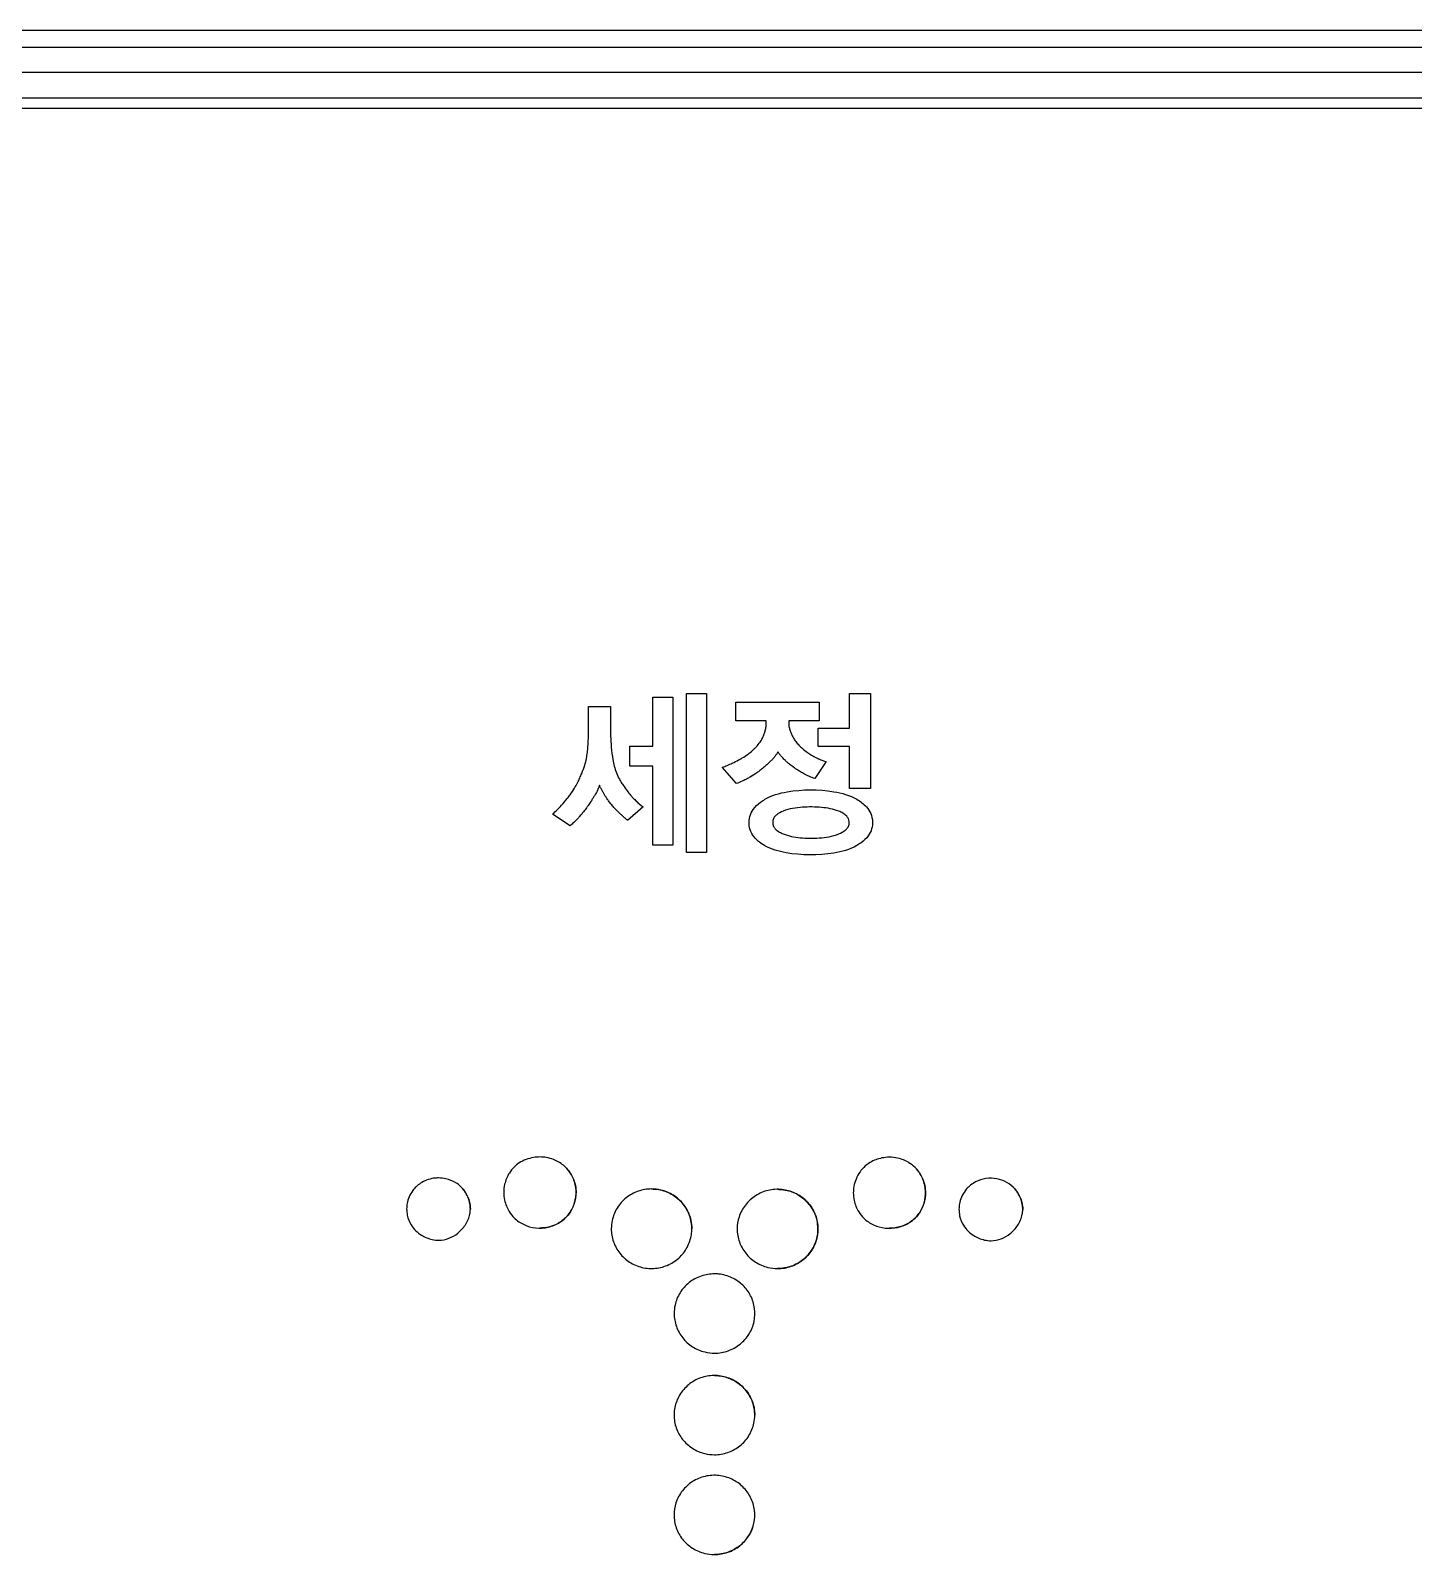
# Model space of a CAD drawing. Header units: millimetres. Extents: x 5 to 3846, y -2727 to 2747.
# Drawn here: x 1387.34 to 1414.75, y 1702.51 to 1732.73 of the extents above; entities that cross this region are included whole.
import ezdxf

# ---------------------------------------------------------------- set-up
doc = ezdxf.new("R2010")
doc.units = ezdxf.units.MM

msp = doc.modelspace()

# ---------------------------------------------------------------- linework, layer by layer
at = {"linetype": 'Continuous'}
for p, q in [((1581.015, 1732.726), (1367.765, 1732.726)), ((1367.765, 1732.394), (1581.015, 1732.394)), ((1581.015, 1731.895), (1367.765, 1731.895)), ((1581.015, 1731.386), (1367.765, 1731.386)), ((1367.765, 1731.186), (1581.015, 1731.186)), ((1400.335, 1719.579), (1400.735, 1719.579)), ((1400.335, 1716.429), (1400.335, 1719.579)), ((1400.735, 1719.579), (1400.735, 1719.579)), ((1400.735, 1719.579), (1400.735, 1716.429)), ((1400.735, 1719.579), (1400.735, 1716.429)), ((1403.571, 1719.579), (1403.986, 1719.579)), ((1403.571, 1718.892), (1403.571, 1719.579)), ((1403.986, 1719.579), (1403.986, 1717.697)), ((1403.986, 1719.579), (1403.986, 1717.697)), ((1403.986, 1719.579), (1403.986, 1719.579)), ((1398.394, 1719.325), (1398.834, 1719.325)), ((1398.394, 1718.792), (1398.394, 1719.325)), ((1398.834, 1719.325), (1398.834, 1718.792)), ((1398.834, 1719.325), (1398.834, 1719.325)), ((1398.834, 1719.325), (1398.834, 1718.792)), ((1399.669, 1719.508), (1400.069, 1719.508)), ((1399.669, 1718.534), (1399.669, 1719.508)), ((1400.069, 1719.508), (1400.069, 1716.572)), ((1400.069, 1719.508), (1400.069, 1719.508)), ((1400.069, 1719.508), (1400.069, 1716.572)), ((1401.315, 1719.411), (1402.969, 1719.411)), ((1401.315, 1719.042), (1401.315, 1719.411)), ((1402.969, 1719.411), (1402.969, 1719.042)), ((1402.969, 1719.411), (1402.969, 1719.042)), ((1402.969, 1719.411), (1402.969, 1719.411)), ((1401.92, 1719.042), (1401.315, 1719.042)), ((1401.92, 1718.981), (1401.92, 1719.042)), ((1402.364, 1719.042), (1402.364, 1718.981)), ((1402.364, 1719.042), (1402.364, 1718.981)), ((1402.969, 1719.042), (1402.364, 1719.042)), ((1402.364, 1719.042), (1402.364, 1719.042)), ((1402.364, 1718.981), (1402.364, 1718.981)), ((1402.969, 1719.042), (1402.969, 1719.042)), ((1398.834, 1718.792), (1398.834, 1718.792)), ((1402.418, 1718.776), (1402.418, 1718.776)), ((1402.945, 1718.892), (1403.571, 1718.892)), ((1402.945, 1718.53), (1402.945, 1718.892)), ((1399.217, 1718.534), (1399.669, 1718.534)), ((1399.217, 1718.14), (1399.217, 1718.534)), ((1402.579, 1718.545), (1402.579, 1718.545)), ((1403.571, 1718.53), (1402.945, 1718.53)), ((1403.571, 1717.697), (1403.571, 1718.53)), ((1398.879, 1718.272), (1398.879, 1718.272)), ((1399.669, 1718.14), (1399.217, 1718.14)), ((1399.669, 1716.572), (1399.669, 1718.14)), ((1401.326, 1717.796), (1401.043, 1718.119)), ((1401.841, 1718.093), (1401.841, 1718.093)), ((1402.026, 1718.262), (1402.026, 1718.262)), ((1402.861, 1718.333), (1402.861, 1718.333)), ((1403.109, 1718.23), (1402.879, 1717.893)), ((1403.109, 1718.23), (1402.879, 1717.893)), ((1403.109, 1718.23), (1403.109, 1718.23)), ((1399.056, 1717.8), (1399.056, 1717.8)), ((1401.326, 1717.796), (1401.326, 1717.796)), ((1401.582, 1717.914), (1401.582, 1717.914)), ((1402.879, 1717.893), (1402.879, 1717.893)), ((1398.532, 1717.582), (1398.532, 1717.582)), ((1399.275, 1717.513), (1399.275, 1717.513)), ((1403.986, 1717.697), (1403.571, 1717.697)), ((1403.712, 1717.485), (1403.712, 1717.485)), ((1403.986, 1717.697), (1403.986, 1717.697)), ((1398.029, 1716.955), (1397.682, 1717.192)), ((1398.219, 1717.143), (1398.219, 1717.143)), ((1398.39, 1717.363), (1398.39, 1717.363)), ((1399.479, 1717.331), (1399.171, 1717.066)), ((1399.479, 1717.331), (1399.171, 1717.066)), ((1399.479, 1717.331), (1399.479, 1717.331)), ((1402.252, 1717.249), (1402.252, 1717.249)), ((1398.029, 1716.955), (1398.029, 1716.955)), ((1399.171, 1717.066), (1399.171, 1717.066)), ((1400.069, 1716.572), (1399.669, 1716.572)), ((1400.069, 1716.572), (1400.069, 1716.572)), ((1402.252, 1716.8), (1402.252, 1716.8)), ((1403.712, 1716.565), (1403.712, 1716.565)), ((1400.735, 1716.429), (1400.335, 1716.429)), ((1400.735, 1716.429), (1400.735, 1716.429)), ((1397.432, 1710.392), (1397.432, 1710.392)), ((1397.94, 1710.192), (1397.94, 1710.192)), ((1404.361, 1710.387), (1404.361, 1710.387)), ((1404.867, 1710.186), (1404.867, 1710.186)), ((1395.423, 1709.976), (1395.423, 1709.976)), ((1406.37, 1709.972), (1406.37, 1709.972)), ((1395.866, 1709.802), (1395.866, 1709.802)), ((1399.646, 1709.758), (1399.646, 1709.758)), ((1402.144, 1709.752), (1402.144, 1709.752)), ((1406.812, 1709.795), (1406.812, 1709.795)), ((1396.054, 1709.36), (1396.054, 1709.36)), ((1407.002, 1709.351), (1407.002, 1709.351)), ((1397.43, 1708.983), (1397.43, 1708.983)), ((1397.938, 1709.184), (1397.938, 1709.184)), ((1404.359, 1708.978), (1404.359, 1708.978)), ((1404.867, 1709.18), (1404.867, 1709.18)), ((1395.425, 1708.742), (1395.425, 1708.742)), ((1400.443, 1708.97), (1400.443, 1708.97)), ((1406.373, 1708.732), (1406.373, 1708.732)), ((1399.645, 1708.182), (1399.645, 1708.182)), ((1400.893, 1708.075), (1400.893, 1708.075)), ((1402.142, 1708.18), (1402.142, 1708.18)), ((1400.893, 1706.503), (1400.893, 1706.503)), ((1400.891, 1706.06), (1400.891, 1706.06)), ((1401.69, 1705.274), (1401.69, 1705.274)), ((1400.892, 1704.489), (1400.892, 1704.489)), ((1400.89, 1704.081), (1400.89, 1704.081)), ((1400.892, 1702.511), (1400.892, 1702.511))]:
    msp.add_line(p, q, dxfattribs=at)
for points, knots in [([(1401.872, 1718.763), (1401.88, 1718.786), (1401.888, 1718.809), (1401.901, 1718.856), (1401.908, 1718.88), (1401.917, 1718.93), (1401.92, 1718.956), (1401.92, 1718.981)], [0, 0, 0, 0, 0.32154, 0.32154, 0.657831, 0.657831, 1, 1, 1, 1]), ([(1402.364, 1718.981), (1402.364, 1718.958), (1402.367, 1718.935), (1402.377, 1718.889), (1402.384, 1718.866), (1402.4, 1718.82), (1402.408, 1718.798), (1402.418, 1718.776)], [0, 0, 0, 0, 0.328201, 0.328201, 0.662685, 0.662685, 1, 1, 1, 1]), ([(1402.364, 1718.981), (1402.364, 1718.958), (1402.367, 1718.935), (1402.377, 1718.889), (1402.384, 1718.866), (1402.4, 1718.82), (1402.408, 1718.798), (1402.418, 1718.776)], [0, 0, 0, 0, 0.328201, 0.328201, 0.662685, 0.662685, 1, 1, 1, 1]), ([(1398.365, 1718.353), (1398.371, 1718.393), (1398.376, 1718.433), (1398.383, 1718.513), (1398.386, 1718.553), (1398.392, 1718.659), (1398.394, 1718.726), (1398.394, 1718.792)], [0, 0, 0, 0, 0.273801, 0.273801, 0.547572, 0.547572, 1, 1, 1, 1]), ([(1398.834, 1718.792), (1398.834, 1718.746), (1398.835, 1718.7), (1398.84, 1718.608), (1398.843, 1718.562), (1398.855, 1718.434), (1398.866, 1718.353), (1398.879, 1718.272)], [0, 0, 0, 0, 0.264673, 0.264673, 0.529322, 0.529322, 1, 1, 1, 1]), ([(1398.834, 1718.792), (1398.834, 1718.746), (1398.835, 1718.7), (1398.84, 1718.608), (1398.843, 1718.562), (1398.855, 1718.434), (1398.866, 1718.353), (1398.879, 1718.272)], [0, 0, 0, 0, 0.264673, 0.264673, 0.529322, 0.529322, 1, 1, 1, 1]), ([(1401.698, 1718.502), (1401.714, 1718.517), (1401.729, 1718.533), (1401.768, 1718.578), (1401.79, 1718.608), (1401.826, 1718.664), (1401.841, 1718.69), (1401.86, 1718.732), (1401.866, 1718.748), (1401.872, 1718.763)], [0, 0, 0, 0, 0.20739, 0.20739, 0.561083, 0.561083, 0.841869, 0.841869, 1, 1, 1, 1]), ([(1402.418, 1718.776), (1402.427, 1718.753), (1402.439, 1718.73), (1402.463, 1718.687), (1402.477, 1718.666), (1402.509, 1718.621), (1402.529, 1718.597), (1402.559, 1718.564), (1402.569, 1718.554), (1402.579, 1718.545)], [0, 0, 0, 0, 0.264389, 0.264389, 0.528697, 0.528697, 0.85338, 0.85338, 1, 1, 1, 1]), ([(1402.418, 1718.776), (1402.427, 1718.753), (1402.439, 1718.73), (1402.463, 1718.687), (1402.477, 1718.666), (1402.509, 1718.621), (1402.529, 1718.597), (1402.559, 1718.564), (1402.569, 1718.554), (1402.579, 1718.545)], [0, 0, 0, 0, 0.264388, 0.264388, 0.528696, 0.528696, 0.853379, 0.853379, 1, 1, 1, 1]), ([(1398.223, 1717.904), (1398.237, 1717.935), (1398.25, 1717.966), (1398.285, 1718.052), (1398.305, 1718.106), (1398.335, 1718.205), (1398.346, 1718.249), (1398.359, 1718.314), (1398.362, 1718.334), (1398.365, 1718.353)], [0, 0, 0, 0, 0.217171, 0.217171, 0.582045, 0.582045, 0.873309, 0.873309, 1, 1, 1, 1]), ([(1401.37, 1718.264), (1401.395, 1718.276), (1401.419, 1718.29), (1401.482, 1718.327), (1401.521, 1718.352), (1401.588, 1718.402), (1401.617, 1718.425), (1401.663, 1718.466), (1401.681, 1718.484), (1401.698, 1718.502)], [0, 0, 0, 0, 0.202214, 0.202214, 0.543187, 0.543187, 0.81488, 0.81488, 1, 1, 1, 1]), ([(1402.15, 1718.423), (1402.15, 1718.423), (1402.15, 1718.423), (1402.14, 1718.406), (1402.13, 1718.39), (1402.108, 1718.358), (1402.096, 1718.342), (1402.07, 1718.309), (1402.055, 1718.292), (1402.035, 1718.271), (1402.03, 1718.266), (1402.026, 1718.262)], [0, 0, 0, 0, 0.000079, 0.000079, 0.284465, 0.284465, 0.56867, 0.56867, 0.907013, 0.907013, 1, 1, 1, 1]), ([(1402.266, 1718.282), (1402.256, 1718.292), (1402.247, 1718.302), (1402.222, 1718.329), (1402.206, 1718.347), (1402.18, 1718.38), (1402.169, 1718.394), (1402.155, 1718.414), (1402.153, 1718.418), (1402.15, 1718.423)], [0, 0, 0, 0, 0.227925, 0.227925, 0.609223, 0.609223, 0.913966, 0.913966, 1, 1, 1, 1]), ([(1402.579, 1718.545), (1402.597, 1718.527), (1402.616, 1718.51), (1402.667, 1718.466), (1402.7, 1718.439), (1402.761, 1718.394), (1402.789, 1718.375), (1402.832, 1718.349), (1402.847, 1718.341), (1402.861, 1718.333)], [0, 0, 0, 0, 0.213876, 0.213876, 0.573069, 0.573069, 0.859765, 0.859765, 1, 1, 1, 1]), ([(1402.579, 1718.545), (1402.597, 1718.527), (1402.616, 1718.51), (1402.667, 1718.466), (1402.7, 1718.439), (1402.761, 1718.394), (1402.789, 1718.375), (1402.832, 1718.349), (1402.847, 1718.341), (1402.861, 1718.333)], [0, 0, 0, 0, 0.213874, 0.213874, 0.573067, 0.573067, 0.859764, 0.859764, 1, 1, 1, 1]), ([(1398.879, 1718.272), (1398.886, 1718.227), (1398.896, 1718.183), (1398.919, 1718.094), (1398.934, 1718.05), (1398.967, 1717.964), (1398.986, 1717.922), (1399.023, 1717.854), (1399.039, 1717.826), (1399.056, 1717.8)], [0, 0, 0, 0, 0.268655, 0.268655, 0.541586, 0.541586, 0.812603, 0.812603, 1, 1, 1, 1]), ([(1398.879, 1718.272), (1398.886, 1718.227), (1398.896, 1718.183), (1398.919, 1718.094), (1398.934, 1718.05), (1398.967, 1717.964), (1398.986, 1717.922), (1399.023, 1717.854), (1399.039, 1717.826), (1399.056, 1717.8)], [0, 0, 0, 0, 0.268655, 0.268655, 0.541585, 0.541585, 0.812602, 0.812602, 1, 1, 1, 1]), ([(1401.043, 1718.119), (1401.078, 1718.13), (1401.112, 1718.143), (1401.18, 1718.171), (1401.213, 1718.186), (1401.288, 1718.221), (1401.329, 1718.242), (1401.37, 1718.264)], [0, 0, 0, 0, 0.30684, 0.30684, 0.613344, 0.613344, 1, 1, 1, 1]), ([(1401.841, 1718.093), (1401.821, 1718.076), (1401.8, 1718.059), (1401.757, 1718.026), (1401.735, 1718.011), (1401.679, 1717.972), (1401.645, 1717.951), (1401.601, 1717.925), (1401.591, 1717.92), (1401.582, 1717.914)], [0, 0, 0, 0, 0.256531, 0.256531, 0.513057, 0.513057, 0.898335, 0.898335, 1, 1, 1, 1]), ([(1401.841, 1718.093), (1401.821, 1718.076), (1401.8, 1718.059), (1401.757, 1718.026), (1401.735, 1718.011), (1401.685, 1717.976), (1401.657, 1717.958), (1401.613, 1717.932), (1401.597, 1717.923), (1401.582, 1717.914)], [0, 0, 0, 0, 0.256546, 0.256546, 0.513086, 0.513086, 0.830981, 0.830981, 1, 1, 1, 1]), ([(1402.026, 1718.262), (1402.01, 1718.246), (1401.994, 1718.23), (1401.962, 1718.199), (1401.945, 1718.183), (1401.908, 1718.15), (1401.888, 1718.132), (1401.858, 1718.108), (1401.85, 1718.1), (1401.841, 1718.093)], [0, 0, 0, 0, 0.270217, 0.270217, 0.54042, 0.54042, 0.86815, 0.86815, 1, 1, 1, 1]), ([(1402.026, 1718.262), (1402.01, 1718.246), (1401.994, 1718.23), (1401.962, 1718.199), (1401.945, 1718.183), (1401.908, 1718.15), (1401.888, 1718.132), (1401.858, 1718.108), (1401.85, 1718.1), (1401.841, 1718.093)], [0, 0, 0, 0, 0.270218, 0.270218, 0.540421, 0.540421, 0.868151, 0.868151, 1, 1, 1, 1]), ([(1402.45, 1718.126), (1402.437, 1718.135), (1402.424, 1718.145), (1402.388, 1718.171), (1402.367, 1718.188), (1402.329, 1718.22), (1402.313, 1718.235), (1402.287, 1718.26), (1402.276, 1718.271), (1402.266, 1718.282)], [0, 0, 0, 0, 0.203368, 0.203368, 0.543979, 0.543979, 0.815976, 0.815976, 1, 1, 1, 1]), ([(1402.693, 1717.975), (1402.693, 1717.975), (1402.693, 1717.975), (1402.668, 1717.988), (1402.642, 1718.002), (1402.592, 1718.032), (1402.567, 1718.047), (1402.515, 1718.081), (1402.487, 1718.1), (1402.456, 1718.122), (1402.453, 1718.124), (1402.45, 1718.126)], [0, 0, 0, 0, 0.000084, 0.000084, 0.304524, 0.304524, 0.608816, 0.608816, 0.96199, 0.96199, 1, 1, 1, 1]), ([(1402.861, 1718.333), (1402.878, 1718.324), (1402.895, 1718.316), (1402.942, 1718.293), (1402.971, 1718.28), (1403.025, 1718.258), (1403.049, 1718.249), (1403.085, 1718.237), (1403.097, 1718.233), (1403.109, 1718.23)], [0, 0, 0, 0, 0.214793, 0.214793, 0.574337, 0.574337, 0.861597, 0.861597, 1, 1, 1, 1]), ([(1402.861, 1718.333), (1402.878, 1718.324), (1402.895, 1718.316), (1402.942, 1718.293), (1402.971, 1718.28), (1403.025, 1718.258), (1403.049, 1718.249), (1403.085, 1718.237), (1403.097, 1718.233), (1403.109, 1718.23)], [0, 0, 0, 0, 0.214791, 0.214791, 0.574334, 0.574334, 0.861595, 0.861595, 1, 1, 1, 1]), ([(1397.975, 1717.501), (1397.994, 1717.525), (1398.013, 1717.55), (1398.062, 1717.617), (1398.09, 1717.66), (1398.139, 1717.74), (1398.159, 1717.776), (1398.194, 1717.843), (1398.209, 1717.873), (1398.223, 1717.904)], [0, 0, 0, 0, 0.195577, 0.195577, 0.523986, 0.523986, 0.785971, 0.785971, 1, 1, 1, 1]), ([(1398.612, 1717.761), (1398.608, 1717.749), (1398.604, 1717.737), (1398.592, 1717.705), (1398.584, 1717.686), (1398.569, 1717.651), (1398.561, 1717.636), (1398.547, 1717.608), (1398.54, 1717.595), (1398.532, 1717.582)], [0, 0, 0, 0, 0.192784, 0.192784, 0.515704, 0.515704, 0.773557, 0.773557, 1, 1, 1, 1]), ([(1398.704, 1717.585), (1398.694, 1717.601), (1398.685, 1717.617), (1398.668, 1717.649), (1398.659, 1717.665), (1398.641, 1717.701), (1398.631, 1717.721), (1398.619, 1717.747), (1398.615, 1717.754), (1398.612, 1717.761)], [0, 0, 0, 0, 0.27822, 0.27822, 0.556416, 0.556416, 0.890094, 0.890094, 1, 1, 1, 1]), ([(1399.056, 1717.8), (1399.065, 1717.787), (1399.073, 1717.775), (1399.106, 1717.725), (1399.133, 1717.688), (1399.182, 1717.622), (1399.206, 1717.592), (1399.245, 1717.546), (1399.259, 1717.529), (1399.275, 1717.513)], [0, 0, 0, 0, 0.123246, 0.123246, 0.500017, 0.500017, 0.814279, 0.814279, 1, 1, 1, 1]), ([(1401.582, 1717.914), (1401.558, 1717.901), (1401.535, 1717.889), (1401.487, 1717.864), (1401.463, 1717.852), (1401.401, 1717.825), (1401.364, 1717.809), (1401.326, 1717.796)], [0, 0, 0, 0, 0.286195, 0.286195, 0.572425, 0.572425, 1, 1, 1, 1]), ([(1402.879, 1717.893), (1402.862, 1717.9), (1402.845, 1717.907), (1402.81, 1717.921), (1402.793, 1717.928), (1402.756, 1717.945), (1402.735, 1717.955), (1402.708, 1717.968), (1402.701, 1717.971), (1402.693, 1717.975)], [0, 0, 0, 0, 0.274754, 0.274754, 0.549489, 0.549489, 0.88061, 0.88061, 1, 1, 1, 1]), ([(1397.682, 1717.192), (1397.682, 1717.192), (1397.682, 1717.192), (1397.714, 1717.218), (1397.745, 1717.246), (1397.804, 1717.304), (1397.833, 1717.334), (1397.901, 1717.409), (1397.939, 1717.455), (1397.975, 1717.501)], [0, 0, 0, 0, 0.000101, 0.000101, 0.292202, 0.292202, 0.584081, 0.584081, 1, 1, 1, 1]), ([(1398.532, 1717.582), (1398.531, 1717.58), (1398.53, 1717.578), (1398.518, 1717.558), (1398.507, 1717.54), (1398.485, 1717.506), (1398.474, 1717.489), (1398.448, 1717.449), (1398.433, 1717.426), (1398.409, 1717.39), (1398.4, 1717.377), (1398.39, 1717.363)], [0, 0, 0, 0, 0.028769, 0.028769, 0.264316, 0.264316, 0.499995, 0.499995, 0.815293, 0.815293, 1, 1, 1, 1]), ([(1398.532, 1717.582), (1398.531, 1717.58), (1398.53, 1717.578), (1398.518, 1717.558), (1398.507, 1717.54), (1398.485, 1717.506), (1398.474, 1717.489), (1398.448, 1717.449), (1398.433, 1717.426), (1398.409, 1717.39), (1398.4, 1717.377), (1398.39, 1717.363)], [0, 0, 0, 0, 0.028769, 0.028769, 0.264317, 0.264317, 0.499997, 0.499997, 0.815295, 0.815295, 1, 1, 1, 1]), ([(1398.82, 1717.417), (1398.811, 1717.428), (1398.802, 1717.44), (1398.779, 1717.471), (1398.765, 1717.491), (1398.74, 1717.528), (1398.729, 1717.544), (1398.714, 1717.569), (1398.709, 1717.577), (1398.704, 1717.585)], [0, 0, 0, 0, 0.214188, 0.214188, 0.571603, 0.571603, 0.85744, 0.85744, 1, 1, 1, 1]), ([(1399.275, 1717.513), (1399.287, 1717.501), (1399.299, 1717.489), (1399.332, 1717.456), (1399.354, 1717.436), (1399.394, 1717.401), (1399.411, 1717.385), (1399.446, 1717.357), (1399.462, 1717.344), (1399.479, 1717.331)], [0, 0, 0, 0, 0.188289, 0.188289, 0.512177, 0.512177, 0.768251, 0.768251, 1, 1, 1, 1]), ([(1399.275, 1717.513), (1399.291, 1717.497), (1399.308, 1717.48), (1399.341, 1717.448), (1399.359, 1717.432), (1399.398, 1717.397), (1399.42, 1717.378), (1399.454, 1717.35), (1399.466, 1717.34), (1399.479, 1717.331)], [0, 0, 0, 0, 0.256081, 0.256081, 0.512159, 0.512159, 0.829484, 0.829484, 1, 1, 1, 1]), ([(1401.891, 1716.563), (1401.82, 1716.603), (1401.751, 1716.653), (1401.662, 1716.752), (1401.633, 1716.796), (1401.592, 1716.891), (1401.58, 1716.943), (1401.575, 1717.044), (1401.58, 1717.094), (1401.606, 1717.192), (1401.63, 1717.239), (1401.698, 1717.336), (1401.748, 1717.384), (1401.83, 1717.445), (1401.86, 1717.465), (1401.891, 1717.483)], [0, 0, 0, 0, 0.211448, 0.211448, 0.343908, 0.343908, 0.477202, 0.477202, 0.603479, 0.603479, 0.736187, 0.736187, 0.908305, 0.908305, 1, 1, 1, 1]), ([(1401.891, 1717.483), (1402.025, 1717.562), (1402.179, 1717.606), (1402.636, 1717.684), (1402.952, 1717.684), (1403.414, 1717.609), (1403.574, 1717.566), (1403.712, 1717.485)], [0, 0, 0, 0, 0.248838, 0.248838, 0.743466, 0.743466, 1, 1, 1, 1]), ([(1403.712, 1717.485), (1403.783, 1717.444), (1403.851, 1717.393), (1403.94, 1717.292), (1403.97, 1717.247), (1404.011, 1717.151), (1404.022, 1717.098), (1404.027, 1716.995), (1404.022, 1716.945), (1403.993, 1716.847), (1403.97, 1716.8), (1403.901, 1716.705), (1403.851, 1716.659), (1403.77, 1716.6), (1403.741, 1716.582), (1403.712, 1716.565)], [0, 0, 0, 0, 0.212577, 0.212577, 0.34737, 0.34737, 0.48309, 0.48309, 0.610986, 0.610986, 0.74331, 0.74331, 0.914007, 0.914007, 1, 1, 1, 1]), ([(1398.219, 1717.143), (1398.203, 1717.125), (1398.186, 1717.108), (1398.153, 1717.073), (1398.135, 1717.056), (1398.097, 1717.018), (1398.076, 1716.998), (1398.046, 1716.971), (1398.037, 1716.963), (1398.029, 1716.955)], [0, 0, 0, 0, 0.270532, 0.270532, 0.541057, 0.541057, 0.869034, 0.869034, 1, 1, 1, 1]), ([(1398.39, 1717.363), (1398.379, 1717.347), (1398.368, 1717.331), (1398.337, 1717.289), (1398.318, 1717.263), (1398.281, 1717.216), (1398.265, 1717.196), (1398.238, 1717.165), (1398.229, 1717.154), (1398.219, 1717.143)], [0, 0, 0, 0, 0.210828, 0.210828, 0.562817, 0.562817, 0.84425, 0.84425, 1, 1, 1, 1]), ([(1399.004, 1717.213), (1398.986, 1717.23), (1398.968, 1717.248), (1398.934, 1717.284), (1398.917, 1717.302), (1398.88, 1717.343), (1398.861, 1717.367), (1398.834, 1717.399), (1398.827, 1717.408), (1398.82, 1717.417)], [0, 0, 0, 0, 0.272862, 0.272862, 0.545698, 0.545698, 0.875481, 0.875481, 1, 1, 1, 1]), ([(1399.171, 1717.066), (1399.155, 1717.079), (1399.139, 1717.093), (1399.107, 1717.12), (1399.091, 1717.134), (1399.057, 1717.164), (1399.038, 1717.181), (1399.015, 1717.203), (1399.01, 1717.208), (1399.004, 1717.213)], [0, 0, 0, 0, 0.282668, 0.282668, 0.565319, 0.565319, 0.902324, 0.902324, 1, 1, 1, 1]), ([(1402.252, 1717.249), (1402.207, 1717.231), (1402.164, 1717.209), (1402.108, 1717.164), (1402.092, 1717.147), (1402.065, 1717.109), (1402.055, 1717.087), (1402.045, 1717.044), (1402.045, 1717.024), (1402.049, 1716.983), (1402.056, 1716.963), (1402.074, 1716.928), (1402.085, 1716.912), (1402.122, 1716.872), (1402.152, 1716.851), (1402.205, 1716.821), (1402.228, 1716.81), (1402.252, 1716.8)], [0, 0, 0, 0, 0.22291, 0.22291, 0.330397, 0.330397, 0.439675, 0.439675, 0.533739, 0.533739, 0.627662, 0.627662, 0.717302, 0.717302, 0.881542, 0.881542, 1, 1, 1, 1]), ([(1402.252, 1717.249), (1402.207, 1717.231), (1402.164, 1717.209), (1402.108, 1717.164), (1402.092, 1717.147), (1402.065, 1717.109), (1402.055, 1717.087), (1402.045, 1717.044), (1402.045, 1717.024), (1402.049, 1716.983), (1402.056, 1716.963), (1402.074, 1716.928), (1402.085, 1716.912), (1402.122, 1716.872), (1402.152, 1716.851), (1402.205, 1716.821), (1402.228, 1716.81), (1402.252, 1716.8)], [0, 0, 0, 0, 0.22291, 0.22291, 0.330397, 0.330397, 0.439675, 0.439675, 0.533739, 0.533739, 0.627662, 0.627662, 0.717302, 0.717302, 0.881542, 0.881542, 1, 1, 1, 1]), ([(1403.354, 1717.247), (1403.246, 1717.29), (1403.129, 1717.311), (1402.888, 1717.333), (1402.762, 1717.334), (1402.506, 1717.317), (1402.373, 1717.297), (1402.252, 1717.249)], [0, 0, 0, 0, 0.311836, 0.311836, 0.648272, 0.648272, 1, 1, 1, 1]), ([(1403.354, 1716.798), (1403.399, 1716.816), (1403.443, 1716.839), (1403.499, 1716.883), (1403.516, 1716.9), (1403.543, 1716.938), (1403.554, 1716.96), (1403.564, 1717.002), (1403.565, 1717.022), (1403.56, 1717.062), (1403.555, 1717.081), (1403.537, 1717.116), (1403.526, 1717.132), (1403.49, 1717.172), (1403.462, 1717.192), (1403.408, 1717.224), (1403.381, 1717.236), (1403.354, 1717.247)], [0, 0, 0, 0, 0.224378, 0.224378, 0.330689, 0.330689, 0.438928, 0.438928, 0.531145, 0.531145, 0.621917, 0.621917, 0.710138, 0.710138, 0.865366, 0.865366, 1, 1, 1, 1]), ([(1403.712, 1716.565), (1403.574, 1716.486), (1403.415, 1716.444), (1402.947, 1716.369), (1402.623, 1716.369), (1402.166, 1716.449), (1402.02, 1716.491), (1401.891, 1716.563)], [0, 0, 0, 0, 0.255439, 0.255439, 0.763122, 0.763122, 1, 1, 1, 1]), ([(1402.252, 1716.8), (1402.359, 1716.754), (1402.476, 1716.732), (1402.717, 1716.709), (1402.843, 1716.709), (1403.099, 1716.727), (1403.232, 1716.748), (1403.354, 1716.798)], [0, 0, 0, 0, 0.312038, 0.312038, 0.647742, 0.647742, 1, 1, 1, 1]), ([(1396.923, 1710.192), (1396.887, 1710.157), (1396.855, 1710.117), (1396.784, 1710.006), (1396.752, 1709.929), (1396.721, 1709.798), (1396.715, 1709.743), (1396.715, 1709.689)], [0, 0, 0, 0, 0.271942, 0.271942, 0.708393, 0.708393, 1, 1, 1, 1]), ([(1397.432, 1710.392), (1397.389, 1710.392), (1397.346, 1710.389), (1397.255, 1710.373), (1397.205, 1710.36), (1397.111, 1710.324), (1397.066, 1710.301), (1396.988, 1710.25), (1396.954, 1710.223), (1396.923, 1710.192)], [0, 0, 0, 0, 0.228198, 0.228198, 0.499558, 0.499558, 0.769084, 0.769084, 1, 1, 1, 1]), ([(1397.94, 1710.192), (1397.913, 1710.218), (1397.884, 1710.241), (1397.807, 1710.293), (1397.757, 1710.32), (1397.658, 1710.359), (1397.609, 1710.372), (1397.517, 1710.388), (1397.474, 1710.392), (1397.432, 1710.392)], [0, 0, 0, 0, 0.199136, 0.199136, 0.500184, 0.500184, 0.771154, 0.771154, 1, 1, 1, 1]), ([(1397.938, 1709.184), (1397.994, 1709.239), (1398.042, 1709.306), (1398.111, 1709.448), (1398.134, 1709.526), (1398.154, 1709.684), (1398.149, 1709.767), (1398.113, 1709.921), (1398.083, 1709.995), (1398.014, 1710.108), (1397.979, 1710.153), (1397.94, 1710.192)], [0, 0, 0, 0, 0.213232, 0.213232, 0.425968, 0.425968, 0.643543, 0.643543, 0.851608, 0.851608, 1, 1, 1, 1]), ([(1397.94, 1710.192), (1397.997, 1710.135), (1398.044, 1710.066), (1398.114, 1709.921), (1398.137, 1709.841), (1398.154, 1709.68), (1398.147, 1709.596), (1398.109, 1709.443), (1398.077, 1709.37), (1398.008, 1709.261), (1397.975, 1709.22), (1397.938, 1709.184)], [0, 0, 0, 0, 0.217492, 0.217492, 0.434708, 0.434708, 0.653353, 0.653353, 0.86169, 0.86169, 1, 1, 1, 1]), ([(1403.851, 1710.186), (1403.824, 1710.159), (1403.799, 1710.13), (1403.745, 1710.054), (1403.719, 1710.006), (1403.679, 1709.908), (1403.664, 1709.859), (1403.648, 1709.767), (1403.644, 1709.725), (1403.644, 1709.683)], [0, 0, 0, 0, 0.20406, 0.20406, 0.500178, 0.500178, 0.773193, 0.773193, 1, 1, 1, 1]), ([(1404.361, 1710.387), (1404.31, 1710.387), (1404.259, 1710.382), (1404.129, 1710.356), (1404.049, 1710.326), (1403.932, 1710.257), (1403.889, 1710.224), (1403.851, 1710.186)], [0, 0, 0, 0, 0.269846, 0.269846, 0.71285, 0.71285, 1, 1, 1, 1]), ([(1404.867, 1710.186), (1404.831, 1710.221), (1404.79, 1710.252), (1404.679, 1710.321), (1404.602, 1710.351), (1404.47, 1710.38), (1404.415, 1710.387), (1404.361, 1710.387)], [0, 0, 0, 0, 0.27039, 0.27039, 0.70758, 0.70758, 1, 1, 1, 1]), ([(1404.867, 1709.18), (1404.923, 1709.234), (1404.969, 1709.3), (1405.037, 1709.44), (1405.06, 1709.516), (1405.081, 1709.674), (1405.077, 1709.757), (1405.041, 1709.912), (1405.012, 1709.986), (1404.942, 1710.101), (1404.907, 1710.146), (1404.867, 1710.186)], [0, 0, 0, 0, 0.210388, 0.210388, 0.419895, 0.419895, 0.639336, 0.639336, 0.848007, 0.848007, 1, 1, 1, 1]), ([(1404.867, 1710.186), (1404.923, 1710.13), (1404.97, 1710.063), (1405.039, 1709.92), (1405.062, 1709.842), (1405.081, 1709.682), (1405.076, 1709.599), (1405.039, 1709.444), (1405.008, 1709.371), (1404.939, 1709.26), (1404.905, 1709.217), (1404.867, 1709.18)], [0, 0, 0, 0, 0.214373, 0.214373, 0.428171, 0.428171, 0.647571, 0.647571, 0.856664, 0.856664, 1, 1, 1, 1]), ([(1395.423, 1709.976), (1395.391, 1709.976), (1395.358, 1709.974), (1395.278, 1709.962), (1395.23, 1709.949), (1395.143, 1709.916), (1395.103, 1709.896), (1395.035, 1709.851), (1395.006, 1709.828), (1394.979, 1709.803)], [0, 0, 0, 0, 0.197149, 0.197149, 0.499736, 0.499736, 0.770884, 0.770884, 1, 1, 1, 1]), ([(1395.866, 1709.802), (1395.834, 1709.832), (1395.8, 1709.859), (1395.703, 1709.919), (1395.637, 1709.945), (1395.521, 1709.971), (1395.472, 1709.977), (1395.423, 1709.976)], [0, 0, 0, 0, 0.267306, 0.267306, 0.699416, 0.699416, 1, 1, 1, 1]), ([(1406.812, 1709.795), (1406.762, 1709.844), (1406.702, 1709.884), (1406.575, 1709.942), (1406.506, 1709.961), (1406.365, 1709.976), (1406.29, 1709.971), (1406.149, 1709.938), (1406.08, 1709.909), (1405.985, 1709.848), (1405.953, 1709.823), (1405.925, 1709.796)], [0, 0, 0, 0, 0.215617, 0.215617, 0.430559, 0.430559, 0.654054, 0.654054, 0.87859, 0.87859, 1, 1, 1, 1]), ([(1394.979, 1709.803), (1394.955, 1709.78), (1394.933, 1709.754), (1394.884, 1709.689), (1394.86, 1709.646), (1394.823, 1709.561), (1394.81, 1709.517), (1394.795, 1709.437), (1394.791, 1709.401), (1394.791, 1709.364)], [0, 0, 0, 0, 0.203886, 0.203886, 0.499751, 0.499751, 0.774879, 0.774879, 1, 1, 1, 1]), ([(1395.866, 1709.802), (1395.898, 1709.77), (1395.927, 1709.734), (1395.992, 1709.634), (1396.021, 1709.566), (1396.048, 1709.451), (1396.054, 1709.405), (1396.054, 1709.36)], [0, 0, 0, 0, 0.278021, 0.278021, 0.723003, 0.723003, 1, 1, 1, 1]), ([(1396.054, 1709.36), (1396.054, 1709.394), (1396.051, 1709.429), (1396.036, 1709.51), (1396.022, 1709.556), (1395.985, 1709.641), (1395.963, 1709.681), (1395.915, 1709.748), (1395.892, 1709.776), (1395.866, 1709.802)], [0, 0, 0, 0, 0.210823, 0.210823, 0.500136, 0.500136, 0.778519, 0.778519, 1, 1, 1, 1]), ([(1396.715, 1709.689), (1396.715, 1709.638), (1396.721, 1709.587), (1396.749, 1709.457), (1396.781, 1709.379), (1396.852, 1709.264), (1396.885, 1709.222), (1396.922, 1709.185)], [0, 0, 0, 0, 0.271841, 0.271841, 0.717549, 0.717549, 1, 1, 1, 1]), ([(1399.646, 1709.758), (1399.556, 1709.758), (1399.465, 1709.742), (1399.294, 1709.683), (1399.213, 1709.638), (1399.072, 1709.526), (1399.011, 1709.457), (1398.917, 1709.305), (1398.883, 1709.22), (1398.853, 1709.08), (1398.847, 1709.025), (1398.847, 1708.97)], [0, 0, 0, 0, 0.218161, 0.218161, 0.436402, 0.436402, 0.653786, 0.653786, 0.868788, 0.868788, 1, 1, 1, 1]), ([(1399.646, 1709.758), (1399.736, 1709.758), (1399.827, 1709.742), (1399.997, 1709.683), (1400.078, 1709.638), (1400.218, 1709.526), (1400.279, 1709.457), (1400.373, 1709.305), (1400.407, 1709.221), (1400.437, 1709.08), (1400.443, 1709.025), (1400.443, 1708.97)], [0, 0, 0, 0, 0.217844, 0.217844, 0.435778, 0.435778, 0.652784, 0.652784, 0.868012, 0.868012, 1, 1, 1, 1]), ([(1400.443, 1708.97), (1400.443, 1709.057), (1400.428, 1709.146), (1400.371, 1709.31), (1400.327, 1709.389), (1400.218, 1709.525), (1400.151, 1709.585), (1400.002, 1709.68), (1399.918, 1709.716), (1399.77, 1709.75), (1399.708, 1709.758), (1399.646, 1709.758)], [0, 0, 0, 0, 0.211551, 0.211551, 0.423162, 0.423162, 0.634758, 0.634758, 0.850968, 0.850968, 1, 1, 1, 1]), ([(1402.142, 1708.18), (1402.233, 1708.18), (1402.325, 1708.195), (1402.497, 1708.255), (1402.579, 1708.301), (1402.72, 1708.414), (1402.782, 1708.484), (1402.876, 1708.637), (1402.91, 1708.722), (1402.945, 1708.893), (1402.948, 1708.982), (1402.926, 1709.154), (1402.899, 1709.24), (1402.82, 1709.394), (1402.767, 1709.465), (1402.642, 1709.586), (1402.568, 1709.638), (1402.406, 1709.713), (1402.317, 1709.738), (1402.138, 1709.756), (1402.045, 1709.751), (1401.869, 1709.709), (1401.783, 1709.672), (1401.63, 1709.574), (1401.561, 1709.511), (1401.45, 1709.369), (1401.407, 1709.287), (1401.355, 1709.126), (1401.342, 1709.046), (1401.342, 1708.966)], [0, 0, 0, 0, 0.07337, 0.07337, 0.146768, 0.146768, 0.219818, 0.219818, 0.291482, 0.291482, 0.360826, 0.360826, 0.431371, 0.431371, 0.500801, 0.500801, 0.571757, 0.571757, 0.644382, 0.644382, 0.717077, 0.717077, 0.790507, 0.790507, 0.863658, 0.863658, 0.936272, 0.936272, 1, 1, 1, 1]), ([(1402.145, 1709.751), (1402.173, 1709.751), (1402.201, 1709.75), (1402.319, 1709.738), (1402.409, 1709.713), (1402.573, 1709.635), (1402.648, 1709.582), (1402.776, 1709.455), (1402.83, 1709.379), (1402.907, 1709.218), (1402.931, 1709.131), (1402.948, 1708.958), (1402.942, 1708.869), (1402.902, 1708.7), (1402.867, 1708.618), (1402.772, 1708.472), (1402.712, 1708.407), (1402.575, 1708.299), (1402.495, 1708.255), (1402.325, 1708.195), (1402.233, 1708.18), (1402.142, 1708.18)], [0, 0, 0, 0, 0.0336, 0.0336, 0.143785, 0.143785, 0.252909, 0.252909, 0.361953, 0.361953, 0.468451, 0.468451, 0.572648, 0.572648, 0.678351, 0.678351, 0.782423, 0.782423, 0.889805, 0.889805, 1, 1, 1, 1]), ([(1403.644, 1709.683), (1403.644, 1709.632), (1403.65, 1709.581), (1403.678, 1709.452), (1403.709, 1709.374), (1403.78, 1709.259), (1403.813, 1709.217), (1403.851, 1709.18)], [0, 0, 0, 0, 0.272429, 0.272429, 0.715579, 0.715579, 1, 1, 1, 1]), ([(1405.925, 1709.796), (1405.901, 1709.772), (1405.879, 1709.747), (1405.831, 1709.681), (1405.807, 1709.639), (1405.77, 1709.553), (1405.757, 1709.51), (1405.742, 1709.429), (1405.738, 1709.393), (1405.738, 1709.356)], [0, 0, 0, 0, 0.203336, 0.203336, 0.499756, 0.499756, 0.774167, 0.774167, 1, 1, 1, 1]), ([(1407.002, 1709.351), (1407.002, 1709.387), (1406.999, 1709.423), (1406.984, 1709.504), (1406.97, 1709.549), (1406.933, 1709.634), (1406.91, 1709.675), (1406.862, 1709.742), (1406.838, 1709.77), (1406.812, 1709.795)], [0, 0, 0, 0, 0.215644, 0.215644, 0.500108, 0.500108, 0.779491, 0.779491, 1, 1, 1, 1]), ([(1406.812, 1709.795), (1406.845, 1709.763), (1406.875, 1709.727), (1406.939, 1709.627), (1406.969, 1709.559), (1406.996, 1709.444), (1407.002, 1709.397), (1407.002, 1709.351)], [0, 0, 0, 0, 0.279046, 0.279046, 0.720562, 0.720562, 1, 1, 1, 1]), ([(1394.791, 1709.364), (1394.791, 1709.321), (1394.795, 1709.279), (1394.819, 1709.171), (1394.844, 1709.106), (1394.906, 1709.005), (1394.938, 1708.965), (1394.975, 1708.93)], [0, 0, 0, 0, 0.263839, 0.263839, 0.685735, 0.685735, 1, 1, 1, 1]), ([(1395.425, 1708.742), (1395.493, 1708.742), (1395.563, 1708.756), (1395.691, 1708.805), (1395.751, 1708.84), (1395.864, 1708.928), (1395.915, 1708.985), (1395.998, 1709.113), (1396.03, 1709.187), (1396.05, 1709.295), (1396.053, 1709.327), (1396.054, 1709.36)], [0, 0, 0, 0, 0.213787, 0.213787, 0.426016, 0.426016, 0.658208, 0.658208, 0.900691, 0.900691, 1, 1, 1, 1]), ([(1405.738, 1709.356), (1405.738, 1709.313), (1405.743, 1709.27), (1405.766, 1709.161), (1405.792, 1709.096), (1405.854, 1708.995), (1405.886, 1708.956), (1405.921, 1708.921)], [0, 0, 0, 0, 0.264622, 0.264622, 0.690578, 0.690578, 1, 1, 1, 1]), ([(1406.373, 1708.732), (1406.441, 1708.733), (1406.511, 1708.747), (1406.638, 1708.795), (1406.699, 1708.83), (1406.811, 1708.919), (1406.863, 1708.976), (1406.946, 1709.104), (1406.977, 1709.179), (1406.998, 1709.287), (1407.001, 1709.319), (1407.002, 1709.351)], [0, 0, 0, 0, 0.213508, 0.213508, 0.4254, 0.4254, 0.657835, 0.657835, 0.901565, 0.901565, 1, 1, 1, 1]), ([(1396.922, 1709.185), (1396.979, 1709.129), (1397.046, 1709.084), (1397.189, 1709.018), (1397.267, 1708.997), (1397.429, 1708.978), (1397.515, 1708.983), (1397.679, 1709.021), (1397.759, 1709.053), (1397.869, 1709.123), (1397.905, 1709.152), (1397.938, 1709.184)], [0, 0, 0, 0, 0.212944, 0.212944, 0.424801, 0.424801, 0.651047, 0.651047, 0.877959, 0.877959, 1, 1, 1, 1]), ([(1397.938, 1709.184), (1397.881, 1709.128), (1397.812, 1709.082), (1397.667, 1709.017), (1397.588, 1708.996), (1397.483, 1708.985), (1397.457, 1708.983), (1397.431, 1708.983)], [0, 0, 0, 0, 0.431189, 0.431189, 0.860547, 0.860547, 1, 1, 1, 1]), ([(1403.851, 1709.18), (1403.907, 1709.124), (1403.975, 1709.079), (1404.118, 1709.013), (1404.196, 1708.992), (1404.358, 1708.973), (1404.445, 1708.978), (1404.609, 1709.016), (1404.688, 1709.049), (1404.797, 1709.119), (1404.834, 1709.148), (1404.867, 1709.18)], [0, 0, 0, 0, 0.212936, 0.212936, 0.424618, 0.424618, 0.652369, 0.652369, 0.877177, 0.877177, 1, 1, 1, 1]), ([(1404.867, 1709.18), (1404.81, 1709.124), (1404.741, 1709.078), (1404.597, 1709.013), (1404.518, 1708.991), (1404.413, 1708.98), (1404.386, 1708.978), (1404.359, 1708.978)], [0, 0, 0, 0, 0.429587, 0.429587, 0.857133, 0.857133, 1, 1, 1, 1]), ([(1394.975, 1708.93), (1395.008, 1708.898), (1395.045, 1708.869), (1395.15, 1708.803), (1395.224, 1708.772), (1395.34, 1708.747), (1395.383, 1708.742), (1395.425, 1708.742)], [0, 0, 0, 0, 0.277974, 0.277974, 0.748291, 0.748291, 1, 1, 1, 1]), ([(1398.847, 1708.97), (1398.847, 1708.883), (1398.861, 1708.795), (1398.918, 1708.631), (1398.962, 1708.553), (1399.07, 1708.417), (1399.136, 1708.357), (1399.284, 1708.261), (1399.369, 1708.225), (1399.543, 1708.183), (1399.635, 1708.177), (1399.815, 1708.195), (1399.905, 1708.219), (1400.069, 1708.296), (1400.145, 1708.349), (1400.273, 1708.475), (1400.327, 1708.55), (1400.404, 1708.71), (1400.429, 1708.797), (1400.442, 1708.913), (1400.443, 1708.941), (1400.443, 1708.97)], [0, 0, 0, 0, 0.10503, 0.10503, 0.210076, 0.210076, 0.315335, 0.315335, 0.423492, 0.423492, 0.53222, 0.53222, 0.642046, 0.642046, 0.750888, 0.750888, 0.859352, 0.859352, 0.966, 0.966, 1, 1, 1, 1]), ([(1401.342, 1708.966), (1401.342, 1708.88), (1401.357, 1708.792), (1401.414, 1708.629), (1401.457, 1708.552), (1401.565, 1708.416), (1401.631, 1708.357), (1401.779, 1708.261), (1401.864, 1708.225), (1402.014, 1708.188), (1402.078, 1708.18), (1402.142, 1708.18)], [0, 0, 0, 0, 0.209299, 0.209299, 0.418642, 0.418642, 0.628415, 0.628415, 0.845951, 0.845951, 1, 1, 1, 1]), ([(1405.921, 1708.921), (1405.954, 1708.888), (1405.991, 1708.859), (1406.095, 1708.794), (1406.168, 1708.763), (1406.285, 1708.737), (1406.329, 1708.732), (1406.373, 1708.732)], [0, 0, 0, 0, 0.277783, 0.277783, 0.739457, 0.739457, 1, 1, 1, 1]), ([(1400.893, 1708.075), (1400.803, 1708.075), (1400.712, 1708.06), (1400.541, 1708.001), (1400.46, 1707.957), (1400.319, 1707.845), (1400.257, 1707.776), (1400.163, 1707.624), (1400.129, 1707.54), (1400.099, 1707.399), (1400.093, 1707.344), (1400.093, 1707.29)], [0, 0, 0, 0, 0.218307, 0.218307, 0.436693, 0.436693, 0.654172, 0.654172, 0.868663, 0.868663, 1, 1, 1, 1]), ([(1400.893, 1706.503), (1400.984, 1706.503), (1401.076, 1706.519), (1401.247, 1706.579), (1401.328, 1706.624), (1401.469, 1706.737), (1401.531, 1706.806), (1401.625, 1706.959), (1401.659, 1707.044), (1401.694, 1707.215), (1401.697, 1707.304), (1401.675, 1707.476), (1401.649, 1707.562), (1401.57, 1707.717), (1401.517, 1707.788), (1401.392, 1707.909), (1401.318, 1707.961), (1401.157, 1708.036), (1401.068, 1708.061), (1400.95, 1708.074), (1400.922, 1708.075), (1400.893, 1708.075)], [0, 0, 0, 0, 0.109617, 0.109617, 0.219258, 0.219258, 0.328623, 0.328623, 0.436159, 0.436159, 0.540372, 0.540372, 0.646517, 0.646517, 0.750791, 0.750791, 0.857145, 0.857145, 0.966062, 0.966062, 1, 1, 1, 1]), ([(1400.093, 1707.29), (1400.093, 1707.203), (1400.108, 1707.115), (1400.165, 1706.951), (1400.208, 1706.874), (1400.316, 1706.738), (1400.383, 1706.678), (1400.531, 1706.583), (1400.615, 1706.547), (1400.765, 1706.511), (1400.829, 1706.504), (1400.893, 1706.503)], [0, 0, 0, 0, 0.209691, 0.209691, 0.41944, 0.41944, 0.629331, 0.629331, 0.845725, 0.845725, 1, 1, 1, 1]), ([(1401.69, 1705.274), (1401.69, 1705.36), (1401.676, 1705.447), (1401.62, 1705.61), (1401.577, 1705.687), (1401.47, 1705.823), (1401.405, 1705.882), (1401.257, 1705.978), (1401.173, 1706.014), (1400.999, 1706.058), (1400.906, 1706.065), (1400.725, 1706.048), (1400.635, 1706.024), (1400.47, 1705.948), (1400.393, 1705.895), (1400.264, 1705.769), (1400.209, 1705.694), (1400.131, 1705.534), (1400.106, 1705.447), (1400.093, 1705.332), (1400.092, 1705.304), (1400.092, 1705.275)], [0, 0, 0, 0, 0.104104, 0.104104, 0.208217, 0.208217, 0.312699, 0.312699, 0.420987, 0.420987, 0.530554, 0.530554, 0.64071, 0.64071, 0.750418, 0.750418, 0.859778, 0.859778, 0.966167, 0.966167, 1, 1, 1, 1]), ([(1400.891, 1706.06), (1400.918, 1706.06), (1400.944, 1706.058), (1401.061, 1706.047), (1401.151, 1706.022), (1401.316, 1705.946), (1401.392, 1705.893), (1401.521, 1705.766), (1401.576, 1705.691), (1401.653, 1705.531), (1401.677, 1705.444), (1401.689, 1705.329), (1401.69, 1705.302), (1401.69, 1705.274)], [0, 0, 0, 0, 0.063824, 0.063824, 0.284251, 0.284251, 0.503359, 0.503359, 0.72205, 0.72205, 0.934409, 0.934409, 1, 1, 1, 1]), ([(1400.092, 1705.275), (1400.092, 1705.189), (1400.106, 1705.101), (1400.163, 1704.938), (1400.207, 1704.861), (1400.315, 1704.725), (1400.381, 1704.666), (1400.529, 1704.57), (1400.614, 1704.534), (1400.763, 1704.497), (1400.828, 1704.49), (1400.892, 1704.489)], [0, 0, 0, 0, 0.209259, 0.209259, 0.418551, 0.418551, 0.628382, 0.628382, 0.845636, 0.845636, 1, 1, 1, 1]), ([(1400.892, 1704.489), (1400.982, 1704.489), (1401.074, 1704.505), (1401.244, 1704.565), (1401.325, 1704.61), (1401.466, 1704.722), (1401.528, 1704.792), (1401.622, 1704.944), (1401.656, 1705.029), (1401.685, 1705.168), (1401.69, 1705.221), (1401.69, 1705.274)], [0, 0, 0, 0, 0.219018, 0.219018, 0.438055, 0.438055, 0.656978, 0.656978, 0.872521, 0.872521, 1, 1, 1, 1]), ([(1400.89, 1702.511), (1400.98, 1702.511), (1401.072, 1702.526), (1401.242, 1702.585), (1401.323, 1702.63), (1401.464, 1702.742), (1401.526, 1702.811), (1401.621, 1702.963), (1401.655, 1703.048), (1401.691, 1703.22), (1401.695, 1703.308), (1401.673, 1703.48), (1401.647, 1703.566), (1401.569, 1703.721), (1401.516, 1703.792), (1401.392, 1703.914), (1401.318, 1703.965), (1401.157, 1704.042), (1401.068, 1704.067), (1400.889, 1704.086), (1400.796, 1704.081), (1400.619, 1704.04), (1400.533, 1704.004), (1400.38, 1703.907), (1400.311, 1703.844), (1400.2, 1703.703), (1400.157, 1703.622), (1400.104, 1703.46), (1400.091, 1703.378), (1400.091, 1703.297)], [0, 0, 0, 0, 0.072765, 0.072765, 0.145536, 0.145536, 0.218297, 0.218297, 0.290073, 0.290073, 0.359619, 0.359619, 0.430206, 0.430206, 0.499524, 0.499524, 0.570347, 0.570347, 0.643051, 0.643051, 0.716058, 0.716058, 0.789645, 0.789645, 0.862517, 0.862517, 0.934735, 0.934735, 1, 1, 1, 1]), ([(1400.091, 1703.297), (1400.091, 1703.21), (1400.106, 1703.122), (1400.163, 1702.958), (1400.206, 1702.88), (1400.315, 1702.744), (1400.381, 1702.685), (1400.529, 1702.59), (1400.614, 1702.554), (1400.762, 1702.519), (1400.826, 1702.511), (1400.89, 1702.511)], [0, 0, 0, 0, 0.21017, 0.21017, 0.420417, 0.420417, 0.630531, 0.630531, 0.84659, 0.84659, 1, 1, 1, 1]), ([(1401.655, 1703.067), (1401.635, 1703.001), (1401.605, 1702.937), (1401.521, 1702.806), (1401.462, 1702.74), (1401.325, 1702.631), (1401.245, 1702.587), (1401.075, 1702.527), (1400.982, 1702.511), (1400.89, 1702.511)], [0, 0, 0, 0, 0.205769, 0.205769, 0.462347, 0.462347, 0.726687, 0.726687, 1, 1, 1, 1])]:
    msp.add_open_spline(points, degree=3, knots=knots, dxfattribs=at)

doc.saveas('drawing.dxf')
